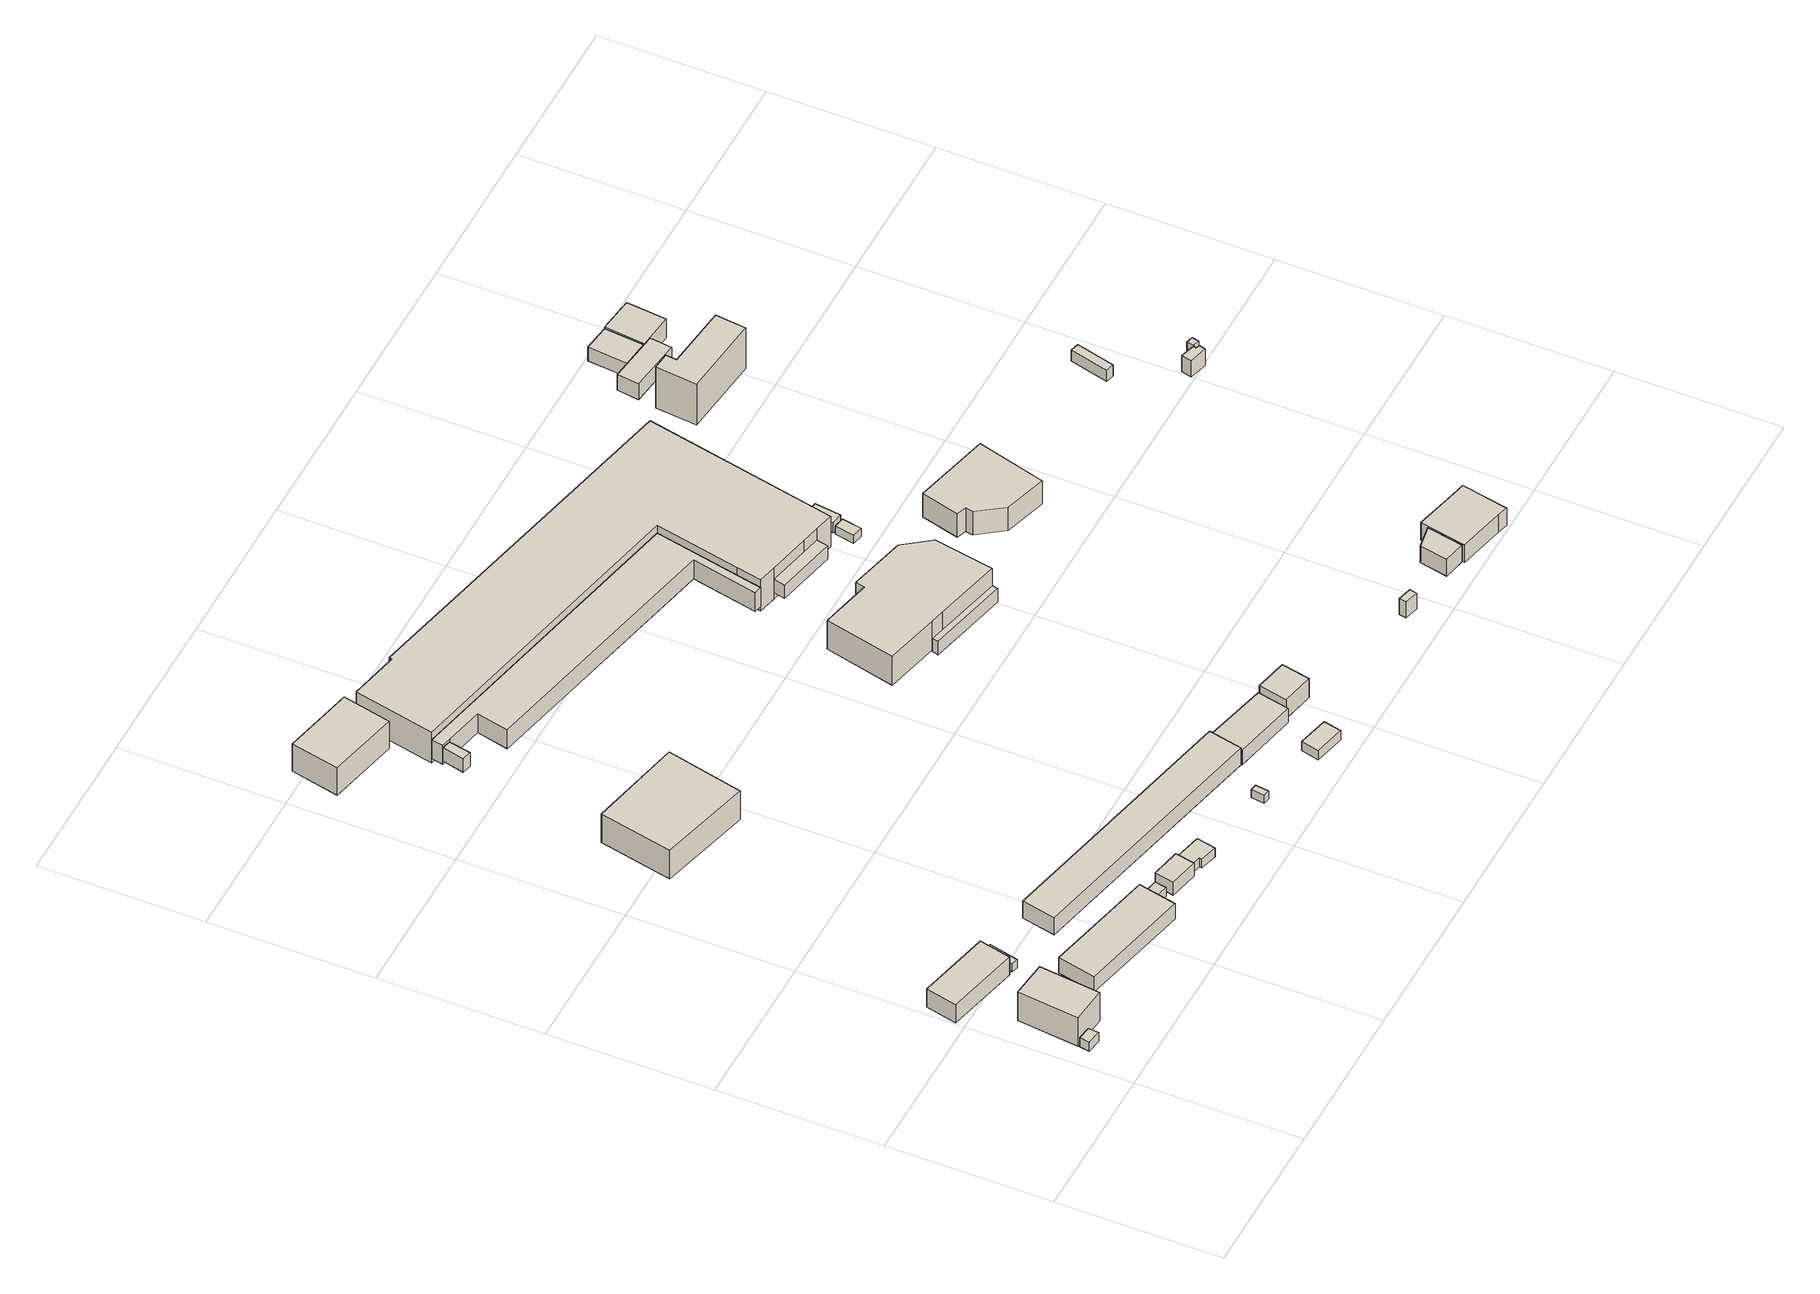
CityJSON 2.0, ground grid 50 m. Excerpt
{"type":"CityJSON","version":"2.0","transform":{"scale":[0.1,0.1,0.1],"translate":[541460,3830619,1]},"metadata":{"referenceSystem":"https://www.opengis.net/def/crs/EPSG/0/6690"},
"CityObjects":{
"building1":{"type":"Building","attributes":{"計測周辺長":70.31,"1/2500図郭":93,"区名":"住之江区","町丁目名称":"平林南１丁目","街区番号":5,"class":"3001","usage":"401","measuredHeight":3.4,"storeysAboveGround":3,"BuildingDetailAttribute.buildingRoofEdgeArea":246.32,"BuildingDetailAttribute.buildingStructureType":"603","BuildingDetailAttribute.buildingStructureOrgType":"3","BuildingDetailAttribute.detailedUsage":"1310","BuildingDetailAttribute.specifiedBuildingCoverageRate":0.6,"BuildingDetailAttribute.surveyYear":2017,"BuildingRiverFloodingRiskAttribute.description":"2","BuildingRiverFloodingRiskAttribute.rank":"2","BuildingRiverFloodingRiskAttribute.depth":1.64,"BuildingRiverFloodingRiskAttribute.adminType":"1","BuildingRiverFloodingRiskAttribute.scale":"2","BuildingRiverFloodingRiskAttribute.duration":46.92,"BuildingTsunamiRiskAttribute.description":"1","BuildingTsunamiRiskAttribute.rank":"2","BuildingTsunamiRiskAttribute.depth":1.29,"BuildingHighTideRiskAttribute.description":"1","BuildingHighTideRiskAttribute.rank":"3","BuildingHighTideRiskAttribute.depth":4.4,"BuildingIDAttribute.prefecture":"27","BuildingIDAttribute.city":"27125"},"geometry":[{"type":"Solid","lod":"1","boundaries":[[[[0,1,2,3]],[[2,4,5,3]],[[1,6,4,2]],[[0,7,6,1]],[[3,5,7,0]],[[4,6,7,5]]]]}]},
"building2":{"type":"Building","attributes":{"計測周辺長":70.31,"1/2500図郭":93,"区名":"住之江区","町丁目名称":"平林南１丁目","街区番号":5,"class":"3002","usage":"401","measuredHeight":10.7,"storeysAboveGround":3,"BuildingDetailAttribute.buildingRoofEdgeArea":246.32,"BuildingDetailAttribute.buildingStructureType":"603","BuildingDetailAttribute.buildingStructureOrgType":"3","BuildingDetailAttribute.detailedUsage":"1310","BuildingDetailAttribute.specifiedBuildingCoverageRate":0.6,"BuildingDetailAttribute.surveyYear":2017,"BuildingRiverFloodingRiskAttribute.description":"2","BuildingRiverFloodingRiskAttribute.rank":"2","BuildingRiverFloodingRiskAttribute.depth":1.54,"BuildingRiverFloodingRiskAttribute.adminType":"1","BuildingRiverFloodingRiskAttribute.scale":"2","BuildingRiverFloodingRiskAttribute.duration":46.92,"BuildingTsunamiRiskAttribute.description":"1","BuildingTsunamiRiskAttribute.rank":"2","BuildingTsunamiRiskAttribute.depth":1.07,"BuildingHighTideRiskAttribute.description":"1","BuildingHighTideRiskAttribute.rank":"3","BuildingHighTideRiskAttribute.depth":4.25,"BuildingIDAttribute.prefecture":"27","BuildingIDAttribute.city":"27125"},"geometry":[{"type":"Solid","lod":"1","boundaries":[[[[8,9,10,11]],[[10,12,13,11]],[[9,14,12,10]],[[8,15,14,9]],[[11,13,15,8]],[[12,14,15,13]]]]}]},
"building3":{"type":"Building","attributes":{"計測周辺長":83.54,"1/2500図郭":93,"区名":"住之江区","町丁目名称":"平林南１丁目","街区番号":5,"class":"3001","usage":"431","measuredHeight":6.7,"storeysAboveGround":1,"BuildingDetailAttribute.buildingRoofEdgeArea":309.58,"BuildingDetailAttribute.buildingStructureType":"610","BuildingDetailAttribute.buildingStructureOrgType":"2","BuildingDetailAttribute.detailedUsage":"1720","BuildingDetailAttribute.specifiedBuildingCoverageRate":0.6,"BuildingDetailAttribute.surveyYear":2017,"BuildingRiverFloodingRiskAttribute.description":"2","BuildingRiverFloodingRiskAttribute.rank":"2","BuildingRiverFloodingRiskAttribute.depth":1.04,"BuildingRiverFloodingRiskAttribute.adminType":"1","BuildingRiverFloodingRiskAttribute.scale":"2","BuildingRiverFloodingRiskAttribute.duration":34.43,"BuildingTsunamiRiskAttribute.description":"1","BuildingTsunamiRiskAttribute.rank":"2","BuildingTsunamiRiskAttribute.depth":0.98,"BuildingHighTideRiskAttribute.description":"1","BuildingHighTideRiskAttribute.rank":"3","BuildingHighTideRiskAttribute.depth":3.95,"BuildingIDAttribute.prefecture":"27","BuildingIDAttribute.city":"27125"},"geometry":[{"type":"Solid","lod":"1","boundaries":[[[[16,17,18,19]],[[18,20,21,19]],[[17,22,20,18]],[[16,23,22,17]],[[19,21,23,16]],[[20,22,23,21]]]]}]},
"building4":{"type":"Building","attributes":{"計測周辺長":83.54,"1/2500図郭":93,"区名":"住之江区","町丁目名称":"平林南１丁目","街区番号":5,"class":"3001","usage":"431","storeysAboveGround":1,"BuildingDetailAttribute.buildingRoofEdgeArea":309.58,"BuildingDetailAttribute.buildingStructureType":"610","BuildingDetailAttribute.buildingStructureOrgType":"2","BuildingDetailAttribute.detailedUsage":"1720","BuildingDetailAttribute.specifiedBuildingCoverageRate":0.6,"BuildingDetailAttribute.surveyYear":2017,"BuildingRiverFloodingRiskAttribute.description":"2","BuildingRiverFloodingRiskAttribute.rank":"2","BuildingRiverFloodingRiskAttribute.depth":0.942,"BuildingRiverFloodingRiskAttribute.adminType":"1","BuildingRiverFloodingRiskAttribute.scale":"2","BuildingRiverFloodingRiskAttribute.duration":28,"BuildingTsunamiRiskAttribute.description":"1","BuildingTsunamiRiskAttribute.rank":"2","BuildingTsunamiRiskAttribute.depth":0.95,"BuildingHighTideRiskAttribute.description":"1","BuildingHighTideRiskAttribute.rank":"3","BuildingHighTideRiskAttribute.depth":3.93,"BuildingIDAttribute.prefecture":"27","BuildingIDAttribute.city":"27125"},"geometry":[{"type":"Solid","lod":"1","boundaries":[[[[24,25,26,27]],[[26,28,29,27]],[[25,30,28,26]],[[24,31,30,25]],[[27,29,31,24]],[[28,30,31,29]]]]}]},
"building5":{"type":"Building","attributes":{"計測周辺長":450.67,"1/2500図郭":93,"区名":"住之江区","町丁目名称":"平林南１丁目","街区番号":5,"class":"3003","usage":"441","measuredHeight":5.7,"storeysAboveGround":1,"BuildingDetailAttribute.buildingRoofEdgeArea":5077.76,"BuildingDetailAttribute.buildingStructureType":"610","BuildingDetailAttribute.buildingStructureOrgType":"2","BuildingDetailAttribute.detailedUsage":"1520","BuildingDetailAttribute.specifiedBuildingCoverageRate":0.6,"BuildingDetailAttribute.surveyYear":2017,"BuildingRiverFloodingRiskAttribute.description":"2","BuildingRiverFloodingRiskAttribute.rank":"2","BuildingRiverFloodingRiskAttribute.depth":1.14,"BuildingRiverFloodingRiskAttribute.adminType":"1","BuildingRiverFloodingRiskAttribute.scale":"2","BuildingRiverFloodingRiskAttribute.duration":48.93,"BuildingTsunamiRiskAttribute.description":"1","BuildingTsunamiRiskAttribute.rank":"2","BuildingTsunamiRiskAttribute.depth":1.47,"BuildingHighTideRiskAttribute.description":"1","BuildingHighTideRiskAttribute.rank":"3","BuildingHighTideRiskAttribute.depth":4.64,"BuildingIDAttribute.prefecture":"27","BuildingIDAttribute.city":"27125"},"geometry":[{"type":"Solid","lod":"1","boundaries":[[[[32,33,34,35]],[[34,36,37,35]],[[33,38,36,34]],[[32,39,38,33]],[[35,37,39,32]],[[36,38,39,37]]]]}]},
"building6":{"type":"Building","attributes":{"class":"3001","measuredHeight":3.3,"BuildingDetailAttribute.specifiedBuildingCoverageRate":0.6,"BuildingDetailAttribute.surveyYear":2017,"BuildingRiverFloodingRiskAttribute.description":"2","BuildingRiverFloodingRiskAttribute.rank":"2","BuildingRiverFloodingRiskAttribute.depth":1.14,"BuildingRiverFloodingRiskAttribute.adminType":"1","BuildingRiverFloodingRiskAttribute.scale":"2","BuildingRiverFloodingRiskAttribute.duration":46.8,"BuildingTsunamiRiskAttribute.description":"1","BuildingTsunamiRiskAttribute.rank":"2","BuildingTsunamiRiskAttribute.depth":1.17,"BuildingHighTideRiskAttribute.description":"1","BuildingHighTideRiskAttribute.rank":"3","BuildingHighTideRiskAttribute.depth":4.33,"BuildingIDAttribute.prefecture":"27","BuildingIDAttribute.city":"27125"},"geometry":[{"type":"Solid","lod":"1","boundaries":[[[[40,41,42,43]],[[42,44,45,43]],[[41,46,44,42]],[[40,47,46,41]],[[43,45,47,40]],[[44,46,47,45]]]]}]},
"building7":{"type":"Building","attributes":{"計測周辺長":106.2,"1/2500図郭":93,"区名":"住之江区","町丁目名称":"平林北２丁目","街区番号":9,"class":"3001","usage":"431","measuredHeight":10.7,"storeysAboveGround":1,"BuildingDetailAttribute.buildingRoofEdgeArea":695.55,"BuildingDetailAttribute.buildingStructureType":"610","BuildingDetailAttribute.buildingStructureOrgType":"2","BuildingDetailAttribute.detailedUsage":"1720","BuildingDetailAttribute.specifiedBuildingCoverageRate":0.6,"BuildingDetailAttribute.surveyYear":2017,"BuildingTsunamiRiskAttribute.description":"1","BuildingTsunamiRiskAttribute.rank":"2","BuildingTsunamiRiskAttribute.depth":1.72,"BuildingHighTideRiskAttribute.description":"1","BuildingHighTideRiskAttribute.rank":"2","BuildingHighTideRiskAttribute.depth":2,"BuildingIDAttribute.prefecture":"27","BuildingIDAttribute.city":"27125"},"geometry":[{"type":"Solid","lod":"1","boundaries":[[[[48,49,50,51]],[[50,52,53,51]],[[49,54,52,50]],[[48,55,54,49]],[[51,53,55,48]],[[52,54,55,53]]]]}]},
"building8":{"type":"Building","attributes":{"class":"3001","measuredHeight":4.8,"BuildingDetailAttribute.specifiedBuildingCoverageRate":0.6,"BuildingDetailAttribute.surveyYear":2017,"BuildingRiverFloodingRiskAttribute.description":"2","BuildingRiverFloodingRiskAttribute.rank":"2","BuildingRiverFloodingRiskAttribute.depth":1.04,"BuildingRiverFloodingRiskAttribute.adminType":"1","BuildingRiverFloodingRiskAttribute.scale":"2","BuildingRiverFloodingRiskAttribute.duration":46.8,"BuildingTsunamiRiskAttribute.description":"1","BuildingTsunamiRiskAttribute.rank":"2","BuildingTsunamiRiskAttribute.depth":1.02,"BuildingHighTideRiskAttribute.description":"1","BuildingHighTideRiskAttribute.rank":"3","BuildingHighTideRiskAttribute.depth":4.12,"BuildingIDAttribute.prefecture":"27","BuildingIDAttribute.city":"27125"},"geometry":[{"type":"Solid","lod":"1","boundaries":[[[[56,57,58,59]],[[58,60,61,59]],[[57,62,60,58]],[[56,63,62,57]],[[59,61,63,56]],[[60,62,63,61]]]]}]},
"building9":{"type":"Building","attributes":{"class":"3001","measuredHeight":3.3,"BuildingDetailAttribute.specifiedBuildingCoverageRate":0.6,"BuildingDetailAttribute.surveyYear":2017,"BuildingRiverFloodingRiskAttribute.description":"2","BuildingRiverFloodingRiskAttribute.rank":"2","BuildingRiverFloodingRiskAttribute.depth":1.54,"BuildingRiverFloodingRiskAttribute.adminType":"1","BuildingRiverFloodingRiskAttribute.scale":"2","BuildingRiverFloodingRiskAttribute.duration":37.77,"BuildingTsunamiRiskAttribute.description":"1","BuildingTsunamiRiskAttribute.rank":"2","BuildingTsunamiRiskAttribute.depth":1.27,"BuildingHighTideRiskAttribute.description":"1","BuildingHighTideRiskAttribute.rank":"3","BuildingHighTideRiskAttribute.depth":4.4,"BuildingIDAttribute.prefecture":"27","BuildingIDAttribute.city":"27125"},"geometry":[{"type":"Solid","lod":"1","boundaries":[[[[64,65,66,67,68,69]],[[68,70,71,69]],[[67,72,70,68]],[[66,73,72,67]],[[65,74,73,66]],[[64,75,74,65]],[[69,71,75,64]],[[70,72,73,74,75,71]]]]}]},
"building10":{"type":"Building","attributes":{"計測周辺長":75.87,"1/2500図郭":93,"区名":"住之江区","町丁目名称":"平林北２丁目","街区番号":9,"class":"3001","usage":"441","measuredHeight":10.1,"storeysAboveGround":1,"BuildingDetailAttribute.buildingRoofEdgeArea":345.76,"BuildingDetailAttribute.buildingStructureType":"610","BuildingDetailAttribute.buildingStructureOrgType":"2","BuildingDetailAttribute.detailedUsage":"1520","BuildingDetailAttribute.specifiedBuildingCoverageRate":0.6,"BuildingDetailAttribute.surveyYear":2017,"BuildingTsunamiRiskAttribute.description":"1","BuildingTsunamiRiskAttribute.rank":"1","BuildingTsunamiRiskAttribute.depth":0.01,"BuildingHighTideRiskAttribute.description":"1","BuildingHighTideRiskAttribute.rank":"2","BuildingHighTideRiskAttribute.depth":2.74,"BuildingIDAttribute.prefecture":"27","BuildingIDAttribute.city":"27125"},"geometry":[{"type":"Solid","lod":"1","boundaries":[[[[76,77,78,79]],[[78,80,81,79]],[[77,82,80,78]],[[76,83,82,77]],[[79,81,83,76]],[[80,82,83,81]]]]}]},
"building11":{"type":"Building","attributes":{"計測周辺長":184.64,"1/2500図郭":93,"区名":"住之江区","町丁目名称":"平林南１丁目","街区番号":5,"class":"3001","usage":"431","measuredHeight":6.3,"storeysAboveGround":1,"BuildingDetailAttribute.buildingRoofEdgeArea":859.74,"BuildingDetailAttribute.buildingStructureType":"610","BuildingDetailAttribute.buildingStructureOrgType":"2","BuildingDetailAttribute.detailedUsage":"1720","BuildingDetailAttribute.specifiedBuildingCoverageRate":0.6,"BuildingDetailAttribute.surveyYear":2017,"BuildingRiverFloodingRiskAttribute.description":"2","BuildingRiverFloodingRiskAttribute.rank":"2","BuildingRiverFloodingRiskAttribute.depth":0.942,"BuildingRiverFloodingRiskAttribute.adminType":"1","BuildingRiverFloodingRiskAttribute.scale":"2","BuildingRiverFloodingRiskAttribute.duration":25.5,"BuildingTsunamiRiskAttribute.description":"1","BuildingTsunamiRiskAttribute.rank":"2","BuildingTsunamiRiskAttribute.depth":1.04,"BuildingHighTideRiskAttribute.description":"1","BuildingHighTideRiskAttribute.rank":"3","BuildingHighTideRiskAttribute.depth":3.94,"BuildingIDAttribute.prefecture":"27","BuildingIDAttribute.city":"27125"},"geometry":[{"type":"Solid","lod":"1","boundaries":[[[[84,85,86,87]],[[86,88,89,87]],[[85,90,88,86]],[[84,91,90,85]],[[87,89,91,84]],[[88,90,91,89]]]]}]},
"building12":{"type":"Building","attributes":{"計測周辺長":394.9,"1/2500図郭":93,"区名":"住之江区","町丁目名称":"平林北２丁目","街区番号":9,"class":"3001","usage":"431","measuredHeight":5,"storeysAboveGround":1,"BuildingDetailAttribute.buildingRoofEdgeArea":5730.89,"BuildingDetailAttribute.buildingStructureType":"610","BuildingDetailAttribute.buildingStructureOrgType":"2","BuildingDetailAttribute.detailedUsage":"1720","BuildingDetailAttribute.specifiedBuildingCoverageRate":0.6,"BuildingDetailAttribute.surveyYear":2017,"BuildingTsunamiRiskAttribute.description":"1","BuildingTsunamiRiskAttribute.rank":"1","BuildingTsunamiRiskAttribute.depth":0.01,"BuildingHighTideRiskAttribute.description":"1","BuildingHighTideRiskAttribute.rank":"2","BuildingHighTideRiskAttribute.depth":2.19,"BuildingIDAttribute.prefecture":"27","BuildingIDAttribute.city":"27125"},"geometry":[{"type":"Solid","lod":"1","boundaries":[[[[92,93,94,95]],[[94,96,97,95]],[[93,98,96,94]],[[92,99,98,93]],[[95,97,99,92]],[[96,98,99,97]]]]}]},
"building13":{"type":"Building","attributes":{"計測周辺長":12.36,"1/2500図郭":93,"区名":"住之江区","町丁目名称":"平林南１丁目","街区番号":5,"class":"3001","usage":"402","storeysAboveGround":1,"BuildingDetailAttribute.buildingRoofEdgeArea":8.43,"BuildingDetailAttribute.buildingStructureType":"610","BuildingDetailAttribute.buildingStructureOrgType":"2","BuildingDetailAttribute.detailedUsage":"1401","BuildingDetailAttribute.specifiedBuildingCoverageRate":0.6,"BuildingDetailAttribute.surveyYear":2017,"BuildingRiverFloodingRiskAttribute.description":"2","BuildingRiverFloodingRiskAttribute.rank":"2","BuildingRiverFloodingRiskAttribute.depth":1.34,"BuildingRiverFloodingRiskAttribute.adminType":"1","BuildingRiverFloodingRiskAttribute.scale":"2","BuildingRiverFloodingRiskAttribute.duration":29.97,"BuildingTsunamiRiskAttribute.description":"1","BuildingTsunamiRiskAttribute.rank":"2","BuildingTsunamiRiskAttribute.depth":0.99,"BuildingHighTideRiskAttribute.description":"1","BuildingHighTideRiskAttribute.rank":"3","BuildingHighTideRiskAttribute.depth":3.95,"BuildingIDAttribute.prefecture":"27","BuildingIDAttribute.city":"27125"},"geometry":[{"type":"Solid","lod":"1","boundaries":[[[[100,101,102,103]],[[102,104,105,103]],[[101,106,104,102]],[[100,107,106,101]],[[103,105,107,100]],[[104,106,107,105]]]]}]},
"building14":{"type":"Building","attributes":{"計測周辺長":394.9,"1/2500図郭":93,"区名":"住之江区","町丁目名称":"平林北２丁目","街区番号":9,"class":"3001","usage":"431","measuredHeight":7,"storeysAboveGround":1,"BuildingDetailAttribute.buildingRoofEdgeArea":5730.89,"BuildingDetailAttribute.buildingStructureType":"610","BuildingDetailAttribute.buildingStructureOrgType":"2","BuildingDetailAttribute.detailedUsage":"1720","BuildingDetailAttribute.specifiedBuildingCoverageRate":0.6,"BuildingDetailAttribute.surveyYear":2017,"BuildingTsunamiRiskAttribute.description":"1","BuildingTsunamiRiskAttribute.rank":"1","BuildingTsunamiRiskAttribute.depth":0.15,"BuildingHighTideRiskAttribute.description":"1","BuildingHighTideRiskAttribute.rank":"2","BuildingHighTideRiskAttribute.depth":2.49,"BuildingIDAttribute.prefecture":"27","BuildingIDAttribute.city":"27125"},"geometry":[{"type":"Solid","lod":"1","boundaries":[[[[108,109,110,111,112,113,114,115,116]],[[115,117,118,116]],[[114,119,117,115]],[[113,120,119,114]],[[112,121,120,113]],[[111,122,121,112]],[[110,123,122,111]],[[109,124,123,110]],[[108,125,124,109]],[[116,118,125,108]],[[117,119,120,121,122,123,124,125,118]]]]}]},
"building15":{"type":"Building","attributes":{"計測周辺長":42.99,"1/2500図郭":93,"区名":"住之江区","町丁目名称":"平林南１丁目","街区番号":5,"class":"3001","usage":"431","measuredHeight":3.4,"storeysAboveGround":1,"BuildingDetailAttribute.buildingRoofEdgeArea":89.72,"BuildingDetailAttribute.buildingStructureType":"610","BuildingDetailAttribute.buildingStructureOrgType":"2","BuildingDetailAttribute.detailedUsage":"1740","BuildingDetailAttribute.specifiedBuildingCoverageRate":0.6,"BuildingDetailAttribute.surveyYear":2017,"BuildingRiverFloodingRiskAttribute.description":"2","BuildingRiverFloodingRiskAttribute.rank":"2","BuildingRiverFloodingRiskAttribute.depth":1.34,"BuildingRiverFloodingRiskAttribute.adminType":"1","BuildingRiverFloodingRiskAttribute.scale":"2","BuildingRiverFloodingRiskAttribute.duration":29.97,"BuildingTsunamiRiskAttribute.description":"1","BuildingTsunamiRiskAttribute.rank":"2","BuildingTsunamiRiskAttribute.depth":1.12,"BuildingHighTideRiskAttribute.description":"1","BuildingHighTideRiskAttribute.rank":"3","BuildingHighTideRiskAttribute.depth":3.96,"BuildingIDAttribute.prefecture":"27","BuildingIDAttribute.city":"27125"},"geometry":[{"type":"Solid","lod":"1","boundaries":[[[[126,127,128,129]],[[128,130,131,129]],[[127,132,130,128]],[[126,133,132,127]],[[129,131,133,126]],[[130,132,133,131]]]]}]},
"building16":{"type":"Building","attributes":{"計測周辺長":60.64,"1/2500図郭":93,"区名":"住之江区","町丁目名称":"平林南１丁目","街区番号":5,"class":"3001","usage":"441","measuredHeight":5.3,"storeysAboveGround":1,"BuildingDetailAttribute.buildingRoofEdgeArea":204.78,"BuildingDetailAttribute.buildingStructureType":"610","BuildingDetailAttribute.buildingStructureOrgType":"2","BuildingDetailAttribute.detailedUsage":"1520","BuildingDetailAttribute.specifiedBuildingCoverageRate":0.6,"BuildingDetailAttribute.surveyYear":2017,"BuildingRiverFloodingRiskAttribute.description":"2","BuildingRiverFloodingRiskAttribute.rank":"2","BuildingRiverFloodingRiskAttribute.depth":1.14,"BuildingRiverFloodingRiskAttribute.adminType":"1","BuildingRiverFloodingRiskAttribute.scale":"2","BuildingRiverFloodingRiskAttribute.duration":29.97,"BuildingTsunamiRiskAttribute.description":"1","BuildingTsunamiRiskAttribute.rank":"2","BuildingTsunamiRiskAttribute.depth":1.84,"BuildingHighTideRiskAttribute.description":"1","BuildingHighTideRiskAttribute.rank":"3","BuildingHighTideRiskAttribute.depth":4,"BuildingIDAttribute.prefecture":"27","BuildingIDAttribute.city":"27125"},"geometry":[{"type":"Solid","lod":"1","boundaries":[[[[134,135,136,137]],[[136,138,139,137]],[[135,140,138,136]],[[134,141,140,135]],[[137,139,141,134]],[[138,140,141,139]]]]}]},
"building17":{"type":"Building","attributes":{"class":"3001","measuredHeight":7.1,"BuildingDetailAttribute.specifiedBuildingCoverageRate":0.6,"BuildingDetailAttribute.surveyYear":2017,"BuildingRiverFloodingRiskAttribute.description":"2","BuildingRiverFloodingRiskAttribute.rank":"2","BuildingRiverFloodingRiskAttribute.depth":1.04,"BuildingRiverFloodingRiskAttribute.adminType":"1","BuildingRiverFloodingRiskAttribute.scale":"2","BuildingRiverFloodingRiskAttribute.duration":22.05,"BuildingTsunamiRiskAttribute.description":"1","BuildingTsunamiRiskAttribute.rank":"2","BuildingTsunamiRiskAttribute.depth":1.8,"BuildingHighTideRiskAttribute.description":"1","BuildingHighTideRiskAttribute.rank":"3","BuildingHighTideRiskAttribute.depth":3.98,"BuildingIDAttribute.prefecture":"27","BuildingIDAttribute.city":"27125"},"geometry":[{"type":"Solid","lod":"1","boundaries":[[[[142,143,144,145]],[[144,146,147,145]],[[143,148,146,144]],[[142,149,148,143]],[[145,147,149,142]],[[146,148,149,147]]]]}]},
"building18":{"type":"Building","attributes":{"計測周辺長":394.9,"1/2500図郭":93,"区名":"住之江区","町丁目名称":"平林北２丁目","街区番号":9,"class":"3001","usage":"431","measuredHeight":11.5,"storeysAboveGround":1,"BuildingDetailAttribute.buildingRoofEdgeArea":5730.89,"BuildingDetailAttribute.buildingStructureType":"610","BuildingDetailAttribute.buildingStructureOrgType":"2","BuildingDetailAttribute.detailedUsage":"1720","BuildingDetailAttribute.specifiedBuildingCoverageRate":0.6,"BuildingDetailAttribute.surveyYear":2017,"BuildingTsunamiRiskAttribute.description":"1","BuildingTsunamiRiskAttribute.rank":"1","BuildingTsunamiRiskAttribute.depth":0.28,"BuildingHighTideRiskAttribute.description":"1","BuildingHighTideRiskAttribute.rank":"2","BuildingHighTideRiskAttribute.depth":2.58,"BuildingIDAttribute.prefecture":"27","BuildingIDAttribute.city":"27125"},"geometry":[{"type":"Solid","lod":"1","boundaries":[[[[150,151,152,153,154,155,156,157,158,159,160,161]],[[160,162,163,161]],[[159,164,162,160]],[[158,165,164,159]],[[157,166,165,158]],[[156,167,166,157]],[[155,168,167,156]],[[154,169,168,155]],[[153,170,169,154]],[[152,171,170,153]],[[151,172,171,152]],[[150,173,172,151]],[[161,163,173,150]],[[162,164,165,166,167,168,169,170,171,172,173,163]]]]}]},
"building19":{"type":"Building","attributes":{"計測周辺長":135.35,"1/2500図郭":93,"区名":"住之江区","町丁目名称":"平林北２丁目","街区番号":9,"class":"3001","usage":"431","measuredHeight":10.7,"storeysAboveGround":1,"BuildingDetailAttribute.buildingRoofEdgeArea":1047.63,"BuildingDetailAttribute.buildingStructureType":"610","BuildingDetailAttribute.buildingStructureOrgType":"2","BuildingDetailAttribute.detailedUsage":"1720","BuildingDetailAttribute.specifiedBuildingCoverageRate":0.6,"BuildingDetailAttribute.surveyYear":2017,"BuildingTsunamiRiskAttribute.description":"1","BuildingTsunamiRiskAttribute.rank":"2","BuildingTsunamiRiskAttribute.depth":0.99,"BuildingHighTideRiskAttribute.description":"1","BuildingHighTideRiskAttribute.rank":"2","BuildingHighTideRiskAttribute.depth":2,"BuildingIDAttribute.prefecture":"27","BuildingIDAttribute.city":"27125"},"geometry":[{"type":"Solid","lod":"1","boundaries":[[[[174,175,176,177,178,179,180,181,182]],[[181,183,184,182]],[[180,185,183,181]],[[179,186,185,180]],[[178,187,186,179]],[[177,188,187,178]],[[176,189,188,177]],[[175,190,189,176]],[[174,191,190,175]],[[182,184,191,174]],[[183,185,186,187,188,189,190,191,184]]]]}]},
"building20":{"type":"Building","attributes":{"計測周辺長":135.35,"1/2500図郭":93,"区名":"住之江区","町丁目名称":"平林北２丁目","街区番号":9,"class":"3003","usage":"431","measuredHeight":4.9,"storeysAboveGround":1,"BuildingDetailAttribute.buildingRoofEdgeArea":1047.63,"BuildingDetailAttribute.buildingStructureType":"610","BuildingDetailAttribute.buildingStructureOrgType":"2","BuildingDetailAttribute.detailedUsage":"1720","BuildingDetailAttribute.specifiedBuildingCoverageRate":0.6,"BuildingDetailAttribute.surveyYear":2017,"BuildingTsunamiRiskAttribute.description":"1","BuildingTsunamiRiskAttribute.rank":"2","BuildingTsunamiRiskAttribute.depth":1.77,"BuildingHighTideRiskAttribute.description":"1","BuildingHighTideRiskAttribute.rank":"2","BuildingHighTideRiskAttribute.depth":2,"BuildingIDAttribute.prefecture":"27","BuildingIDAttribute.city":"27125"},"geometry":[{"type":"Solid","lod":"1","boundaries":[[[[192,193,194,195,196]],[[195,197,198,196]],[[194,199,197,195]],[[193,200,199,194]],[[192,201,200,193]],[[196,198,201,192]],[[197,199,200,201,198]]]]}]},
"building21":{"type":"Building","attributes":{"計測周辺長":45.44,"1/2500図郭":93,"区名":"住之江区","町丁目名称":"平林北２丁目","街区番号":9,"class":"3003","usage":"431","measuredHeight":5,"storeysAboveGround":1,"BuildingDetailAttribute.buildingRoofEdgeArea":71.71,"BuildingDetailAttribute.buildingStructureType":"610","BuildingDetailAttribute.buildingStructureOrgType":"2","BuildingDetailAttribute.detailedUsage":"1720","BuildingDetailAttribute.specifiedBuildingCoverageRate":0.6,"BuildingDetailAttribute.surveyYear":2017,"BuildingTsunamiRiskAttribute.description":"1","BuildingTsunamiRiskAttribute.rank":"1","BuildingTsunamiRiskAttribute.depth":0.35,"BuildingHighTideRiskAttribute.description":"1","BuildingHighTideRiskAttribute.rank":"2","BuildingHighTideRiskAttribute.depth":2.5,"BuildingIDAttribute.prefecture":"27","BuildingIDAttribute.city":"27125"},"geometry":[{"type":"Solid","lod":"1","boundaries":[[[[202,203,204,205,206]],[[205,207,208,206]],[[204,209,207,205]],[[203,210,209,204]],[[202,211,210,203]],[[206,208,211,202]],[[207,209,210,211,208]]]]}]},
"building22":{"type":"Building","attributes":{"計測周辺長":13.42,"1/2500図郭":93,"区名":"住之江区","町丁目名称":"平林南１丁目","街区番号":4,"class":"3001","usage":"452","measuredHeight":6,"storeysAboveGround":2,"BuildingDetailAttribute.buildingRoofEdgeArea":10.07,"BuildingDetailAttribute.buildingStructureType":"610","BuildingDetailAttribute.buildingStructureOrgType":"2","BuildingDetailAttribute.detailedUsage":"1610","BuildingDetailAttribute.specifiedBuildingCoverageRate":0.6,"BuildingDetailAttribute.surveyYear":2017,"BuildingRiverFloodingRiskAttribute.description":"2","BuildingRiverFloodingRiskAttribute.rank":"2","BuildingRiverFloodingRiskAttribute.depth":1.24,"BuildingRiverFloodingRiskAttribute.adminType":"1","BuildingRiverFloodingRiskAttribute.scale":"2","BuildingRiverFloodingRiskAttribute.duration":11.97,"BuildingIDAttribute.prefecture":"27","BuildingIDAttribute.city":"27125"},"geometry":[{"type":"Solid","lod":"1","boundaries":[[[[212,213,214,215]],[[214,216,217,215]],[[213,218,216,214]],[[212,219,218,213]],[[215,217,219,212]],[[216,218,219,217]]]]}]},
"building23":{"type":"Building","attributes":{"class":"3003","BuildingDetailAttribute.specifiedBuildingCoverageRate":0.6,"BuildingDetailAttribute.surveyYear":2017,"BuildingTsunamiRiskAttribute.description":"1","BuildingTsunamiRiskAttribute.rank":"1","BuildingTsunamiRiskAttribute.depth":0.31,"BuildingHighTideRiskAttribute.description":"1","BuildingHighTideRiskAttribute.rank":"2","BuildingHighTideRiskAttribute.depth":2.4,"BuildingIDAttribute.prefecture":"27","BuildingIDAttribute.city":"27125"},"geometry":[{"type":"Solid","lod":"1","boundaries":[[[[220,221,222,223]],[[222,224,225,223]],[[221,226,224,222]],[[220,227,226,221]],[[223,225,227,220]],[[224,226,227,225]]]]}]},
"building24":{"type":"Building","attributes":{"class":"3001","measuredHeight":3.7,"BuildingDetailAttribute.specifiedBuildingCoverageRate":0.6,"BuildingDetailAttribute.surveyYear":2017,"BuildingTsunamiRiskAttribute.description":"1","BuildingTsunamiRiskAttribute.rank":"1","BuildingTsunamiRiskAttribute.depth":0.21,"BuildingHighTideRiskAttribute.description":"1","BuildingHighTideRiskAttribute.rank":"2","BuildingHighTideRiskAttribute.depth":2.37,"BuildingIDAttribute.prefecture":"27","BuildingIDAttribute.city":"27125"},"geometry":[{"type":"Solid","lod":"1","boundaries":[[[[228,229,230,231]],[[230,232,233,231]],[[229,234,232,230]],[[228,235,234,229]],[[231,233,235,228]],[[232,234,235,233]]]]}]},
"building25":{"type":"Building","attributes":{"class":"3003","measuredHeight":6.1,"BuildingDetailAttribute.specifiedBuildingCoverageRate":0.6,"BuildingDetailAttribute.surveyYear":2017,"BuildingRiverFloodingRiskAttribute.description":"2","BuildingRiverFloodingRiskAttribute.rank":"2","BuildingRiverFloodingRiskAttribute.depth":0.942,"BuildingRiverFloodingRiskAttribute.adminType":"1","BuildingRiverFloodingRiskAttribute.scale":"2","BuildingRiverFloodingRiskAttribute.duration":13.58,"BuildingTsunamiRiskAttribute.description":"1","BuildingTsunamiRiskAttribute.rank":"1","BuildingTsunamiRiskAttribute.depth":0.4,"BuildingHighTideRiskAttribute.description":"1","BuildingHighTideRiskAttribute.rank":"3","BuildingHighTideRiskAttribute.depth":3.79,"BuildingIDAttribute.prefecture":"27","BuildingIDAttribute.city":"27125"},"geometry":[{"type":"Solid","lod":"1","boundaries":[[[[236,237,238,239]],[[238,240,241,239]],[[237,242,240,238]],[[236,243,242,237]],[[239,241,243,236]],[[240,242,243,241]]]]}]},
"building26":{"type":"Building","attributes":{"計測周辺長":73.86,"1/2500図郭":93,"区名":"住之江区","町丁目名称":"平林北２丁目","街区番号":8,"class":"3001","usage":"441","measuredHeight":8.7,"storeysAboveGround":1,"BuildingDetailAttribute.buildingRoofEdgeArea":307.16,"BuildingDetailAttribute.buildingStructureType":"610","BuildingDetailAttribute.buildingStructureOrgType":"2","BuildingDetailAttribute.detailedUsage":"1520","BuildingDetailAttribute.specifiedBuildingCoverageRate":0.6,"BuildingDetailAttribute.surveyYear":2017,"BuildingTsunamiRiskAttribute.description":"1","BuildingTsunamiRiskAttribute.rank":"1","BuildingTsunamiRiskAttribute.depth":0.49,"BuildingHighTideRiskAttribute.description":"1","BuildingHighTideRiskAttribute.rank":"2","BuildingHighTideRiskAttribute.depth":2.29,"BuildingIDAttribute.prefecture":"27","BuildingIDAttribute.city":"27125"},"geometry":[{"type":"Solid","lod":"1","boundaries":[[[[244,245,246,247,248,249,250]],[[249,251,252,250]],[[248,253,251,249]],[[247,254,253,248]],[[246,255,254,247]],[[245,256,255,246]],[[244,257,256,245]],[[250,252,257,244]],[[251,253,254,255,256,257,252]]]]}]},
"building27":{"type":"Building","attributes":{"計測周辺長":16.65,"1/2500図郭":93,"区名":"住之江区","町丁目名称":"平林北２丁目","街区番号":9,"class":"3001","usage":"431","storeysAboveGround":1,"BuildingDetailAttribute.buildingRoofEdgeArea":13.54,"BuildingDetailAttribute.buildingStructureType":"610","BuildingDetailAttribute.buildingStructureOrgType":"2","BuildingDetailAttribute.detailedUsage":"1720","BuildingDetailAttribute.specifiedBuildingCoverageRate":0.6,"BuildingDetailAttribute.surveyYear":2017,"BuildingTsunamiRiskAttribute.description":"1","BuildingTsunamiRiskAttribute.rank":"1","BuildingTsunamiRiskAttribute.depth":0.15,"BuildingHighTideRiskAttribute.description":"1","BuildingHighTideRiskAttribute.rank":"2","BuildingHighTideRiskAttribute.depth":2.42,"BuildingIDAttribute.prefecture":"27","BuildingIDAttribute.city":"27125"},"geometry":[{"type":"Solid","lod":"1","boundaries":[[[[258,259,260,261]],[[260,262,263,261]],[[259,264,262,260]],[[258,265,264,259]],[[261,263,265,258]],[[262,264,265,263]]]]}]},
"building28":{"type":"Building","attributes":{"計測周辺長":65.14,"1/2500図郭":93,"区名":"住之江区","町丁目名称":"平林南１丁目","街区番号":4,"class":"3001","usage":"431","measuredHeight":6.6,"storeysAboveGround":1,"BuildingDetailAttribute.buildingRoofEdgeArea":262.12,"BuildingDetailAttribute.buildingStructureType":"610","BuildingDetailAttribute.buildingStructureOrgType":"2","BuildingDetailAttribute.detailedUsage":"1720","BuildingDetailAttribute.specifiedBuildingCoverageRate":0.6,"BuildingDetailAttribute.surveyYear":2017,"BuildingRiverFloodingRiskAttribute.description":"2","BuildingRiverFloodingRiskAttribute.rank":"2","BuildingRiverFloodingRiskAttribute.depth":0.842,"BuildingRiverFloodingRiskAttribute.adminType":"1","BuildingRiverFloodingRiskAttribute.scale":"2","BuildingRiverFloodingRiskAttribute.duration":13.32,"BuildingTsunamiRiskAttribute.description":"1","BuildingTsunamiRiskAttribute.rank":"2","BuildingTsunamiRiskAttribute.depth":0.56,"BuildingHighTideRiskAttribute.description":"1","BuildingHighTideRiskAttribute.rank":"3","BuildingHighTideRiskAttribute.depth":3.89,"BuildingIDAttribute.prefecture":"27","BuildingIDAttribute.city":"27125"},"geometry":[{"type":"Solid","lod":"1","boundaries":[[[[266,267,268,269,270,271,272]],[[271,273,274,272]],[[270,275,273,271]],[[269,276,275,270]],[[268,277,276,269]],[[267,278,277,268]],[[266,279,278,267]],[[272,274,279,266]],[[273,275,276,277,278,279,274]]]]}]},
"building29":{"type":"Building","attributes":{"計測周辺長":76.39,"1/2500図郭":93,"区名":"住之江区","町丁目名称":"平林北２丁目","街区番号":8,"class":"3002","usage":"414","measuredHeight":15.1,"storeysAboveGround":5,"BuildingDetailAttribute.buildingRoofEdgeArea":252.09,"BuildingDetailAttribute.buildingStructureType":"603","BuildingDetailAttribute.buildingStructureOrgType":"3","BuildingDetailAttribute.detailedUsage":"1140","BuildingDetailAttribute.specifiedBuildingCoverageRate":0.6,"BuildingDetailAttribute.surveyYear":2017,"BuildingTsunamiRiskAttribute.description":"1","BuildingTsunamiRiskAttribute.rank":"1","BuildingTsunamiRiskAttribute.depth":0.08,"BuildingHighTideRiskAttribute.description":"1","BuildingHighTideRiskAttribute.rank":"2","BuildingHighTideRiskAttribute.depth":2.15,"BuildingIDAttribute.prefecture":"27","BuildingIDAttribute.city":"27125"},"geometry":[{"type":"Solid","lod":"1","boundaries":[[[[280,281,282,283,284,285]],[[284,286,287,285]],[[283,288,286,284]],[[282,289,288,283]],[[281,290,289,282]],[[280,291,290,281]],[[285,287,291,280]],[[286,288,289,290,291,287]]]]}]},
"building30":{"type":"Building","attributes":{"計測周辺長":49.38,"1/2500図郭":93,"区名":"住之江区","町丁目名称":"平林北２丁目","街区番号":8,"class":"3001","usage":"431","measuredHeight":5.7,"storeysAboveGround":1,"BuildingDetailAttribute.buildingRoofEdgeArea":109.62,"BuildingDetailAttribute.buildingStructureType":"610","BuildingDetailAttribute.buildingStructureOrgType":"2","BuildingDetailAttribute.detailedUsage":"1720","BuildingDetailAttribute.specifiedBuildingCoverageRate":0.6,"BuildingDetailAttribute.surveyYear":2017,"BuildingTsunamiRiskAttribute.description":"1","BuildingTsunamiRiskAttribute.rank":"1","BuildingTsunamiRiskAttribute.depth":0.03,"BuildingHighTideRiskAttribute.description":"1","BuildingHighTideRiskAttribute.rank":"2","BuildingHighTideRiskAttribute.depth":2.33,"BuildingIDAttribute.prefecture":"27","BuildingIDAttribute.city":"27125"},"geometry":[{"type":"Solid","lod":"1","boundaries":[[[[292,293,294,295]],[[294,296,297,295]],[[293,298,296,294]],[[292,299,298,293]],[[295,297,299,292]],[[296,298,299,297]]]]}]},
"building31":{"type":"Building","attributes":{"計測周辺長":39.18,"1/2500図郭":93,"区名":"住之江区","町丁目名称":"平林北２丁目","街区番号":8,"class":"3001","usage":"441","measuredHeight":5.1,"storeysAboveGround":1,"BuildingDetailAttribute.buildingRoofEdgeArea":89.97,"BuildingDetailAttribute.buildingStructureType":"610","BuildingDetailAttribute.buildingStructureOrgType":"2","BuildingDetailAttribute.detailedUsage":"1520","BuildingDetailAttribute.specifiedBuildingCoverageRate":0.6,"BuildingDetailAttribute.surveyYear":2017,"BuildingTsunamiRiskAttribute.description":"1","BuildingTsunamiRiskAttribute.rank":"1","BuildingTsunamiRiskAttribute.depth":0.04,"BuildingHighTideRiskAttribute.description":"1","BuildingHighTideRiskAttribute.rank":"2","BuildingHighTideRiskAttribute.depth":2.46,"BuildingIDAttribute.prefecture":"27","BuildingIDAttribute.city":"27125"},"geometry":[{"type":"Solid","lod":"1","boundaries":[[[[300,301,302,303]],[[302,304,305,303]],[[301,306,304,302]],[[300,307,306,301]],[[303,305,307,300]],[[304,306,307,305]]]]}]},
"building32":{"type":"Building","attributes":{"計測周辺長":45.71,"1/2500図郭":93,"区名":"住之江区","町丁目名称":"平林北２丁目","街区番号":8,"class":"3001","usage":"441","measuredHeight":7.1,"storeysAboveGround":1,"BuildingDetailAttribute.buildingRoofEdgeArea":130.37,"BuildingDetailAttribute.buildingStructureType":"610","BuildingDetailAttribute.buildingStructureOrgType":"2","BuildingDetailAttribute.detailedUsage":"1520","BuildingDetailAttribute.specifiedBuildingCoverageRate":0.6,"BuildingDetailAttribute.surveyYear":2017,"BuildingHighTideRiskAttribute.description":"1","BuildingHighTideRiskAttribute.rank":"2","BuildingHighTideRiskAttribute.depth":2.93,"BuildingIDAttribute.prefecture":"27","BuildingIDAttribute.city":"27125"},"geometry":[{"type":"Solid","lod":"1","boundaries":[[[[308,309,310,311]],[[310,312,313,311]],[[309,314,312,310]],[[308,315,314,309]],[[311,313,315,308]],[[312,314,315,313]]]]}]},
"building33":{"type":"Building","attributes":{"class":"3001","measuredHeight":4.2,"BuildingDetailAttribute.specifiedBuildingCoverageRate":0.6,"BuildingDetailAttribute.surveyYear":2017,"BuildingTsunamiRiskAttribute.description":"1","BuildingTsunamiRiskAttribute.rank":"1","BuildingTsunamiRiskAttribute.depth":0.07,"BuildingHighTideRiskAttribute.description":"1","BuildingHighTideRiskAttribute.rank":"2","BuildingHighTideRiskAttribute.depth":2.25,"BuildingIDAttribute.prefecture":"27","BuildingIDAttribute.city":"27125"},"geometry":[{"type":"Solid","lod":"1","boundaries":[[[[316,317,318,319]],[[318,320,321,319]],[[317,322,320,318]],[[316,323,322,317]],[[319,321,323,316]],[[320,322,323,321]]]]}]},
"building34":{"type":"Building","attributes":{"class":"3001","measuredHeight":6.1,"BuildingDetailAttribute.specifiedBuildingCoverageRate":0.6,"BuildingDetailAttribute.surveyYear":2017,"BuildingTsunamiRiskAttribute.description":"1","BuildingTsunamiRiskAttribute.rank":"2","BuildingTsunamiRiskAttribute.depth":0.59,"BuildingHighTideRiskAttribute.description":"1","BuildingHighTideRiskAttribute.rank":"2","BuildingHighTideRiskAttribute.depth":2.31,"BuildingIDAttribute.prefecture":"27","BuildingIDAttribute.city":"27125"},"geometry":[{"type":"Solid","lod":"1","boundaries":[[[[324,325,326,327,328,329]],[[328,330,331,329]],[[327,332,330,328]],[[326,333,332,327]],[[325,334,333,326]],[[324,335,334,325]],[[329,331,335,324]],[[330,332,333,334,335,331]]]]}]},
"building35":{"type":"Building","attributes":{"class":"3001","measuredHeight":5.8,"BuildingDetailAttribute.specifiedBuildingCoverageRate":0.6,"BuildingDetailAttribute.surveyYear":2017,"BuildingTsunamiRiskAttribute.description":"1","BuildingTsunamiRiskAttribute.rank":"2","BuildingTsunamiRiskAttribute.depth":0.59,"BuildingHighTideRiskAttribute.description":"1","BuildingHighTideRiskAttribute.rank":"2","BuildingHighTideRiskAttribute.depth":2.31,"BuildingIDAttribute.prefecture":"27","BuildingIDAttribute.city":"27125"},"geometry":[{"type":"Solid","lod":"1","boundaries":[[[[336,337,338,339]],[[338,340,341,339]],[[337,342,340,338]],[[336,343,342,337]],[[339,341,343,336]],[[340,342,343,341]]]]}]}
},
"vertices":[
[55,158,8],[60,188,8],[102,183,8],[100,151,8],[102,183,42],[100,151,42],[60,188,42],[55,158,42],
[60,193,8],[80,381,8],[193,369,8],[172,182,8],[193,369,114],[172,182,114],[80,381,114],[60,193,114],
[0,526,9],[22,622,9],[249,570,9],[227,474,9],[249,570,76],[227,474,76],[22,622,76],[0,526,76],
[237,470,13],[259,562,13],[279,555,13],[257,465,13],[279,555,43],[257,465,43],[259,562,43],[237,470,43],
[293,360,6],[637,284,6],[611,167,6],[267,243,6],[611,167,63],[267,243,63],[637,284,63],[293,360,63],
[633,234,7],[640,269,7],[685,261,7],[678,225,7],[685,261,40],[678,225,40],[640,269,40],[633,234,40],
[160,1444,21],[208,1668,21],[499,1606,21],[445,1371,21],[499,1606,128],[445,1371,128],[208,1668,128],[160,1444,128],
[690,209,7],[702,269,7],[792,250,7],[780,190,7],[792,250,55],[780,190,55],[702,269,55],[690,209,55],
[815,184,8],[816,192,8],[786,199,8],[797,249,8],[882,229,8],[869,171,8],[882,229,41],[869,171,41],[797,249,41],[786,199,41],[816,192,41],[815,184,41],
[108,2533,15],[330,2484,15],[297,2335,15],[76,2385,15],[297,2335,116],[76,2385,116],[330,2484,116],[108,2533,116],
[415,431,10],[437,534,10],[1236,360,10],[1214,257,10],[1236,360,73],[1214,257,73],[437,534,73],[415,431,73],
[327,2172,31],[313,2105,31],[284,2111,31],[299,2179,31],[284,2111,81],[299,2179,81],[313,2105,81],[327,2172,81],
[1106,138,11],[1112,179,11],[1132,175,11],[1126,134,11],[1132,175,41],[1126,134,41],[1112,179,41],[1106,138,41],
[306,2215,19],[1276,2007,19],[1205,1669,19],[1181,1674,19],[1224,1876,19],[426,2048,19],[448,2146,19],[327,2172,19],[299,2179,19],[327,2172,89],[299,2179,89],[448,2146,89],[426,2048,89],[1224,1876,89],[1181,1674,89],[1205,1669,89],[1276,2007,89],[306,2215,89],
[1412,56,12],[1316,78,12],[1330,133,12],[1424,111,12],[1330,133,46],[1424,111,46],[1316,78,46],[1412,56,46],
[1214,254,11],[1238,355,11],[1433,309,11],[1412,211,11],[1433,309,64],[1412,211,64],[1238,355,64],[1214,254,64],
[1421,222,13],[1439,309,13],[1538,288,13],[1520,201,13],[1538,288,84],[1520,201,84],[1439,309,84],[1421,222,84],
[360,2463,2],[513,2430,2],[515,2439,2],[1629,2195,2],[1505,1604,2],[1445,1617,2],[1390,1629,2],[1260,1657,2],[1205,1669,2],[1222,1747,2],[1276,2007,2],[306,2215,2],[1276,2007,117],[306,2215,117],[1222,1747,117],[1205,1669,117],[1260,1657,117],[1390,1629,117],[1445,1617,117],[1505,1604,117],[1629,2195,117],[515,2439,117],[513,2430,117],[360,2463,117],
[1090,1227,11],[1141,1443,11],[1298,1407,11],[1305,1436,11],[1483,1394,11],[1542,1313,11],[1508,1129,11],[1299,1178,11],[1257,1188,11],[1299,1178,118],[1257,1188,118],[1508,1129,118],[1542,1313,118],[1483,1394,118],[1305,1436,118],[1298,1407,118],[1141,1443,118],[1090,1227,118],
[1503,1110,6],[1252,1168,6],[1257,1188,6],[1299,1178,6],[1508,1129,6],[1299,1178,55],[1508,1129,55],[1257,1188,55],[1252,1168,55],[1503,1110,55],
[1390,1629,27],[1445,1617,27],[1437,1580,27],[1252,1620,27],[1260,1657,27],[1252,1620,77],[1260,1657,77],[1437,1580,77],[1445,1617,77],[1390,1629,77],
[1908,97,10],[1912,120,10],[1955,109,10],[1951,86,10],[1955,109,69],[1951,86,69],[1912,120,69],[1908,97,69],
[1521,1544,26],[1533,1604,26],[1566,1598,26],[1555,1537,26],[1566,1598,56],[1555,1537,56],[1533,1604,56],[1521,1544,56],
[1535,1610,26],[1544,1691,26],[1581,1686,26],[1571,1606,26],[1581,1686,63],[1571,1606,63],[1544,1691,63],[1535,1610,63],
[2100,68,8],[2117,154,8],[2189,166,8],[2167,55,8],[2189,166,70],[2167,55,70],[2117,154,70],[2100,68,70],
[1742,1192,26],[1686,1271,26],[1691,1294,26],[1661,1304,26],[1692,1421,26],[1930,1364,26],[1872,1153,26],[1930,1364,113],[1872,1153,113],[1692,1421,113],[1661,1304,113],[1691,1294,113],[1686,1271,113],[1742,1192,113],
[1561,2216,28],[1565,2238,28],[1625,2226,28],[1620,2204,28],[1625,2226,58],[1620,2204,58],[1565,2238,58],[1561,2216,58],
[2370,148,10],[2341,6,10],[2307,14,10],[2166,46,10],[2167,55,10],[2194,189,10],[2305,163,10],[2194,189,75],[2305,163,75],[2167,55,75],[2166,46,75],[2307,14,75],[2341,6,75],[2370,148,75],
[1758,2119,18],[1771,2246,18],[1824,2241,18],[1821,2207,18],[2019,2186,18],[2009,2092,18],[2019,2186,170],[2009,2092,170],[1821,2207,170],[1824,2241,170],[1771,2246,170],[1758,2119,170],
[1775,2298,23],[1784,2365,23],[1948,2345,23],[1940,2278,23],[1948,2345,81],[1940,2278,81],[1784,2365,81],[1775,2298,81],
[1837,2361,26],[1849,2482,26],[1932,2472,26],[1921,2352,26],[1932,2472,77],[1921,2352,77],[1849,2482,77],[1837,2361,77],
[1926,2351,6],[1938,2475,6],[2048,2462,6],[2036,2339,6],[2048,2462,76],[2036,2339,76],[1938,2475,76],[1926,2351,76],
[2366,1196,28],[2396,1315,28],[2422,1308,28],[2392,1190,28],[2422,1308,70],[2392,1190,70],[2396,1315,70],[2366,1196,70],
[2477,1000,28],[2486,1032,28],[2531,1018,28],[2528,1010,28],[2540,1005,28],[2534,985,28],[2540,1005,88],[2534,985,88],[2528,1010,88],[2531,1018,88],[2486,1032,88],[2477,1000,88],
[2535,1020,28],[2540,1042,28],[2561,1037,28],[2556,1015,28],[2561,1037,86],[2556,1015,86],[2540,1042,86],[2535,1020,86]
]}
